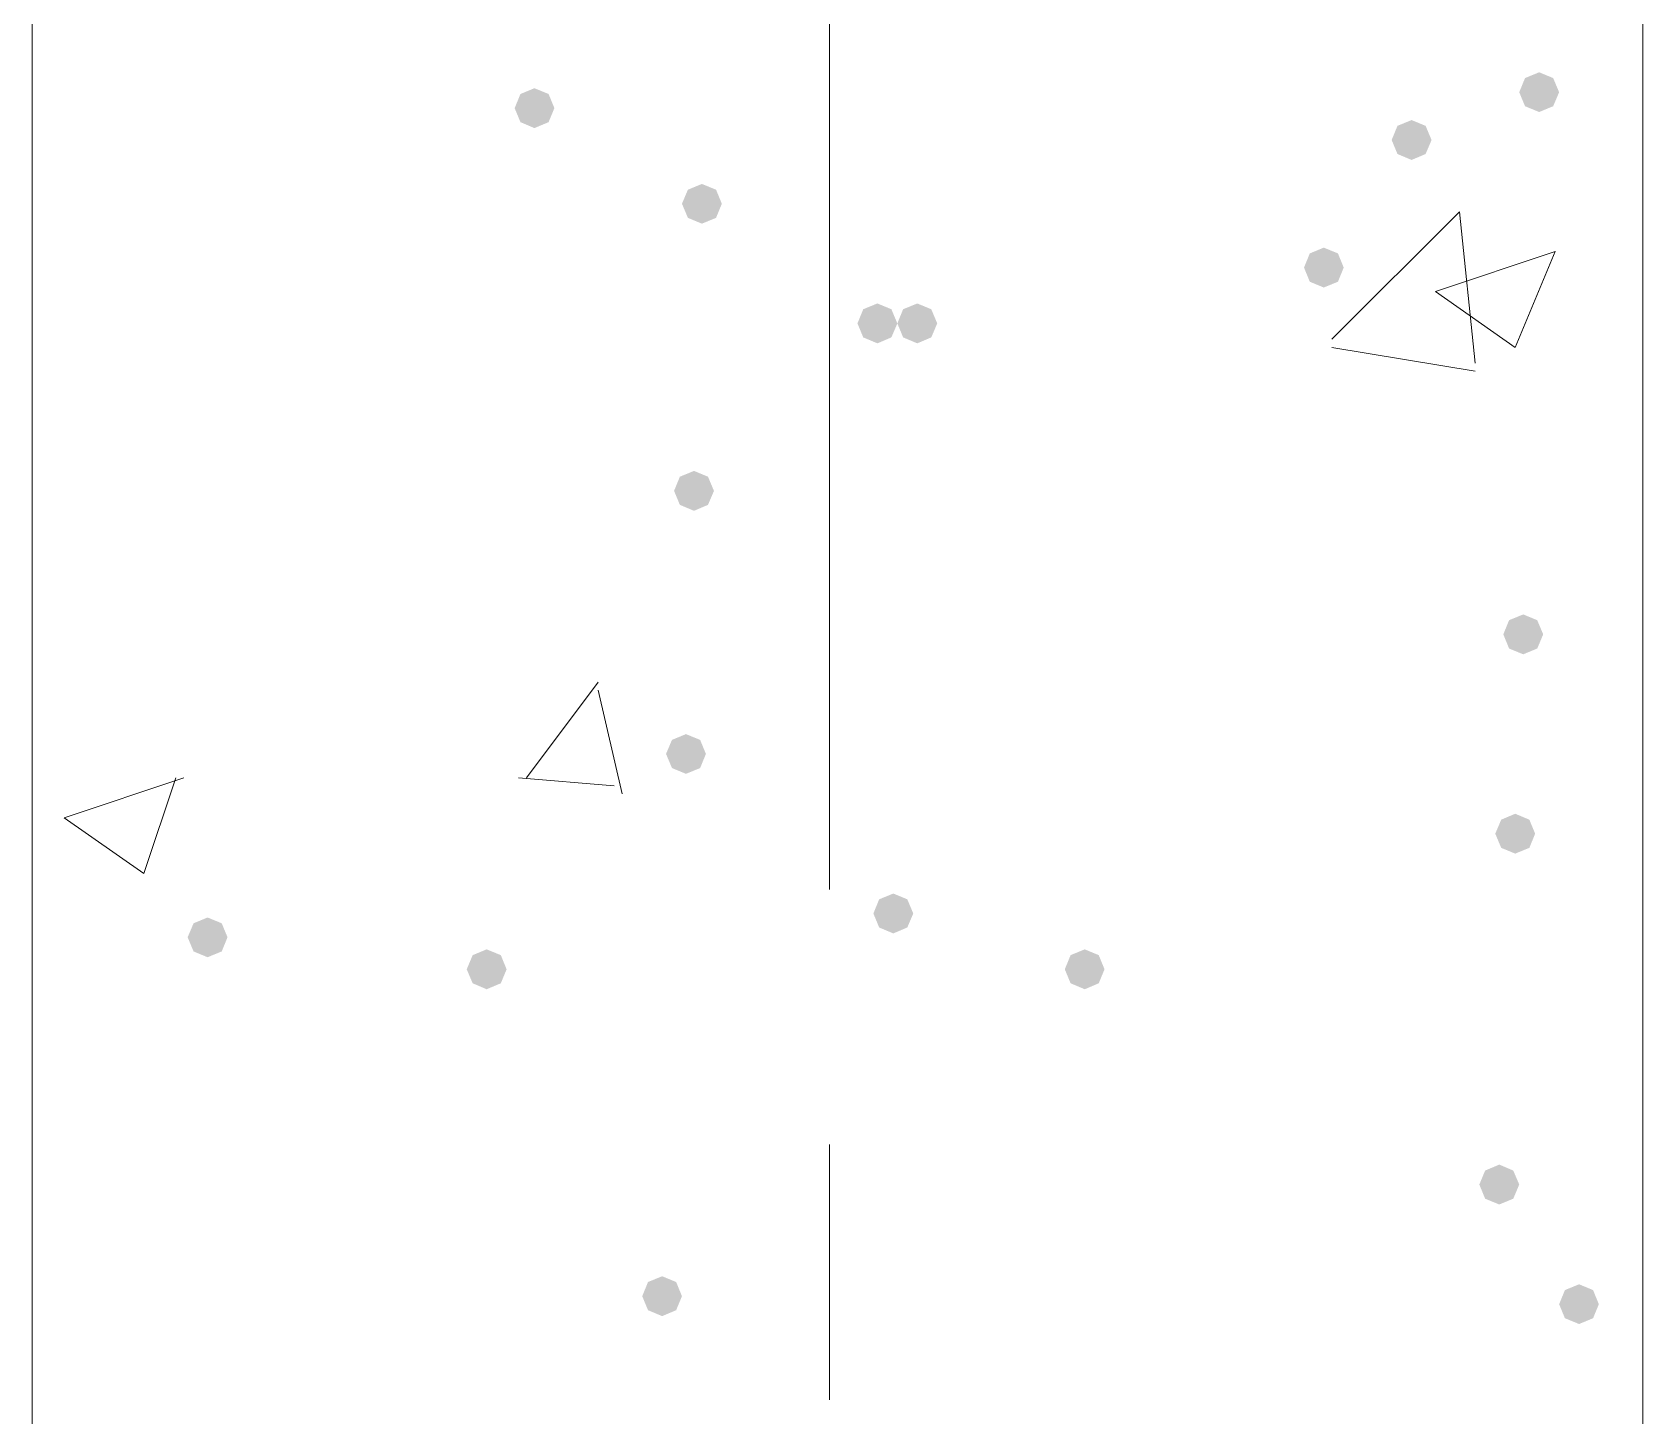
# Model space of a CAD drawing. Header units: millimetres. Extents: x 29 to 95071, y 20 to 67221.
# Drawn here: x 9907 to 10909, y 36460 to 37320 of the extents above; entities that cross this region are included whole.
import ezdxf

# ---------------------------------------------------------------- set-up
doc = ezdxf.new("R2010")
doc.units = ezdxf.units.MM

msp = doc.modelspace()

# ---------------------------------------------------------------- hatches: boundary and pattern name
h = msp.add_hatch(color=7)
h.dxf.hatch_style = 2
h.paths.add_polyline_path([(10219.7, 37260.7), (10211, 37264.4), (10207.4, 37273.1), (10211, 37281.9), (10219.7, 37285.5), (10228.5, 37281.9), (10232.1, 37273.1), (10228.5, 37264.4)])
h = msp.add_hatch(color=7)
h.dxf.hatch_style = 2
h.paths.add_polyline_path([(10844.3, 37270.7), (10835.5, 37274.3), (10831.9, 37283), (10835.5, 37291.8), (10844.3, 37295.4), (10853, 37291.8), (10856.7, 37283), (10853, 37274.3)])
h = msp.add_hatch(color=7)
h.dxf.hatch_style = 2
h.paths.add_polyline_path([(10765, 37240.9), (10756.2, 37244.6), (10752.6, 37253.3), (10756.2, 37262.1), (10765, 37265.7), (10773.7, 37262.1), (10777.4, 37253.3), (10773.7, 37244.6)])
h = msp.add_hatch(color=7)
h.dxf.hatch_style = 2
h.paths.add_polyline_path([(10323.8, 37201.3), (10315.1, 37204.9), (10311.4, 37213.7), (10315.1, 37222.4), (10323.8, 37226), (10332.6, 37222.4), (10336.2, 37213.7), (10332.6, 37204.9)])
h = msp.add_hatch(color=7)
h.dxf.hatch_style = 2
h.paths.add_polyline_path([(10710.4, 37161.6), (10701.7, 37165.2), (10698.1, 37174), (10701.7, 37182.8), (10710.4, 37186.4), (10719.2, 37182.8), (10722.8, 37174), (10719.2, 37165.2)])
h = msp.add_hatch(color=7)
h.dxf.hatch_style = 2
h.paths.add_polyline_path([(10432.9, 37126.9), (10424.1, 37130.6), (10420.5, 37139.3), (10424.1, 37148.1), (10432.9, 37151.7), (10441.6, 37148.1), (10445.3, 37139.3), (10441.6, 37130.6)])
h = msp.add_hatch(color=7)
h.dxf.hatch_style = 2
h.paths.add_polyline_path([(10457.7, 37126.9), (10448.9, 37130.6), (10445.3, 37139.3), (10448.9, 37148.1), (10457.7, 37151.7), (10466.4, 37148.1), (10470.1, 37139.3), (10466.4, 37130.6)])
h = msp.add_hatch(color=7)
h.dxf.hatch_style = 2
h.paths.add_polyline_path([(10318.9, 37022.8), (10310.1, 37026.5), (10306.5, 37035.2), (10310.1, 37044), (10318.9, 37047.6), (10327.6, 37044), (10331.3, 37035.2), (10327.6, 37026.5)])
h = msp.add_hatch(color=7)
h.dxf.hatch_style = 2
h.paths.add_polyline_path([(10834.4, 36933.6), (10825.6, 36937.2), (10822, 36946), (10825.6, 36954.8), (10834.4, 36958.4), (10843.1, 36954.8), (10846.8, 36946), (10843.1, 36937.2)])
h = msp.add_hatch(color=7)
h.dxf.hatch_style = 2
h.paths.add_polyline_path([(10313.9, 36859.3), (10305.2, 36862.9), (10301.5, 36871.7), (10305.2, 36880.4), (10313.9, 36884), (10322.7, 36880.4), (10326.3, 36871.7), (10322.7, 36862.9)])
h = msp.add_hatch(color=7)
h.dxf.hatch_style = 2
h.paths.add_polyline_path([(10829.4, 36809.7), (10820.7, 36813.3), (10817, 36822.1), (10820.7, 36830.8), (10829.4, 36834.5), (10838.2, 36830.8), (10841.8, 36822.1), (10838.2, 36813.3)])
h = msp.add_hatch(color=7)
h.dxf.hatch_style = 2
h.paths.add_polyline_path([(10442.8, 36760.1), (10434, 36763.8), (10430.4, 36772.5), (10434, 36781.3), (10442.8, 36784.9), (10451.5, 36781.3), (10455.2, 36772.5), (10451.5, 36763.8)])
h = msp.add_hatch(color=7)
h.dxf.hatch_style = 2
h.paths.add_polyline_path([(10016.5, 36745.3), (10007.8, 36748.9), (10004.1, 36757.7), (10007.8, 36766.4), (10016.5, 36770), (10025.3, 36766.4), (10028.9, 36757.7), (10025.3, 36748.9)])
h = msp.add_hatch(color=7)
h.dxf.hatch_style = 2
h.paths.add_polyline_path([(10190, 36725.4), (10181.3, 36729.1), (10177.6, 36737.8), (10181.3, 36746.6), (10190, 36750.2), (10198.8, 36746.6), (10202.4, 36737.8), (10198.8, 36729.1)])
h = msp.add_hatch(color=7)
h.dxf.hatch_style = 2
h.paths.add_polyline_path([(10561.8, 36725.4), (10553, 36729.1), (10549.4, 36737.8), (10553, 36746.6), (10561.8, 36750.2), (10570.5, 36746.6), (10574.1, 36737.8), (10570.5, 36729.1)])
h = msp.add_hatch(color=7)
h.dxf.hatch_style = 2
h.paths.add_polyline_path([(10819.5, 36591.6), (10810.7, 36595.2), (10807.1, 36604), (10810.7, 36612.7), (10819.5, 36616.4), (10828.2, 36612.7), (10831.9, 36604), (10828.2, 36595.2)])
h = msp.add_hatch(color=7)
h.dxf.hatch_style = 2
h.paths.add_polyline_path([(10299.1, 36522.2), (10290.3, 36525.9), (10286.7, 36534.6), (10290.3, 36543.4), (10299.1, 36547), (10307.8, 36543.4), (10311.4, 36534.6), (10307.8, 36525.9)])
h = msp.add_hatch(color=7)
h.dxf.hatch_style = 2
h.paths.add_polyline_path([(10869.1, 36517.3), (10860.3, 36520.9), (10856.7, 36529.6), (10860.3, 36538.4), (10869.1, 36542), (10877.8, 36538.4), (10881.4, 36529.6), (10877.8, 36520.9)])

# ---------------------------------------------------------------- linework, layer by layer
at = {"color": 7, "lineweight": 0}
for points in [[(9907.5, 32653.6), (9907.5, 42705.5)], [(10908.7, 32653.6), (10908.7, 42705.5)], [(10403.1, 36787.4), (10403.1, 37580.4)], [(10715.4, 37129.4), (10794.7, 37208.7)], [(10804.6, 37114.5), (10794.7, 37208.7)], [(10779.8, 37159.1), (10854.2, 37183.9)], [(10829.4, 37124.4), (10854.2, 37183.9)], [(10779.8, 37159.1), (10829.4, 37124.4)], [(10715.4, 37124.4), (10804.6, 37109.6)], [(10214.8, 36856.8), (10259.4, 36916.3)], [(10274.3, 36846.9), (10259.4, 36911.3)], [(9927.3, 36832), (10001.7, 36856.8)], [(9976.9, 36797.3), (9996.7, 36856.8)], [(10209.8, 36856.8), (10269.3, 36851.8)], [(9927.3, 36832), (9976.9, 36797.3)], [(10403.1, 36470.2), (10403.1, 36628.8)]]:
    msp.add_lwpolyline(points, dxfattribs=at)

doc.saveas('drawing.dxf')
